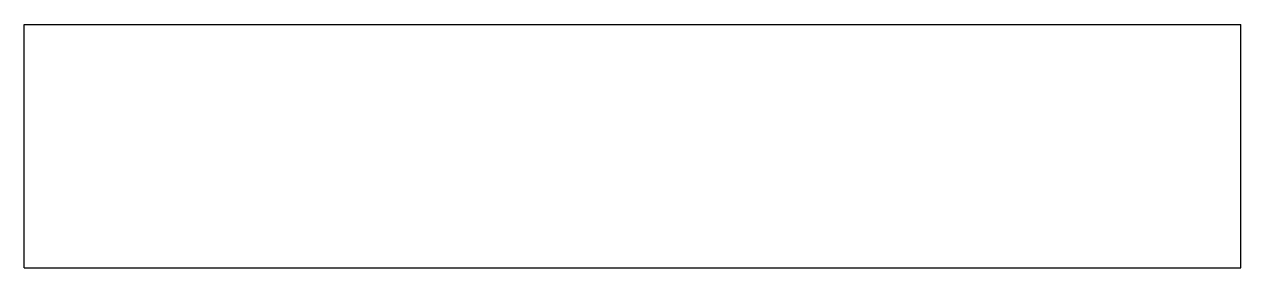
# Model space of a CAD drawing. Header units: metres. Extents: x -0.5 to 0.5, y -0.1 to 0.1.
import ezdxf

# ---------------------------------------------------------------- set-up
doc = ezdxf.new("R2010")
doc.units = ezdxf.units.M

msp = doc.modelspace()

# ---------------------------------------------------------------- linework, layer by layer
for points in [[(-0.5, 0.1), (0.5, 0.1)], [(-0.5, -0.1), (-0.5, 0.1)], [(0.5, -0.1), (0.5, 0.1)], [(-0.5, -0.1), (0.5, -0.1)]]:
    msp.add_lwpolyline(points)

doc.saveas('drawing.dxf')
